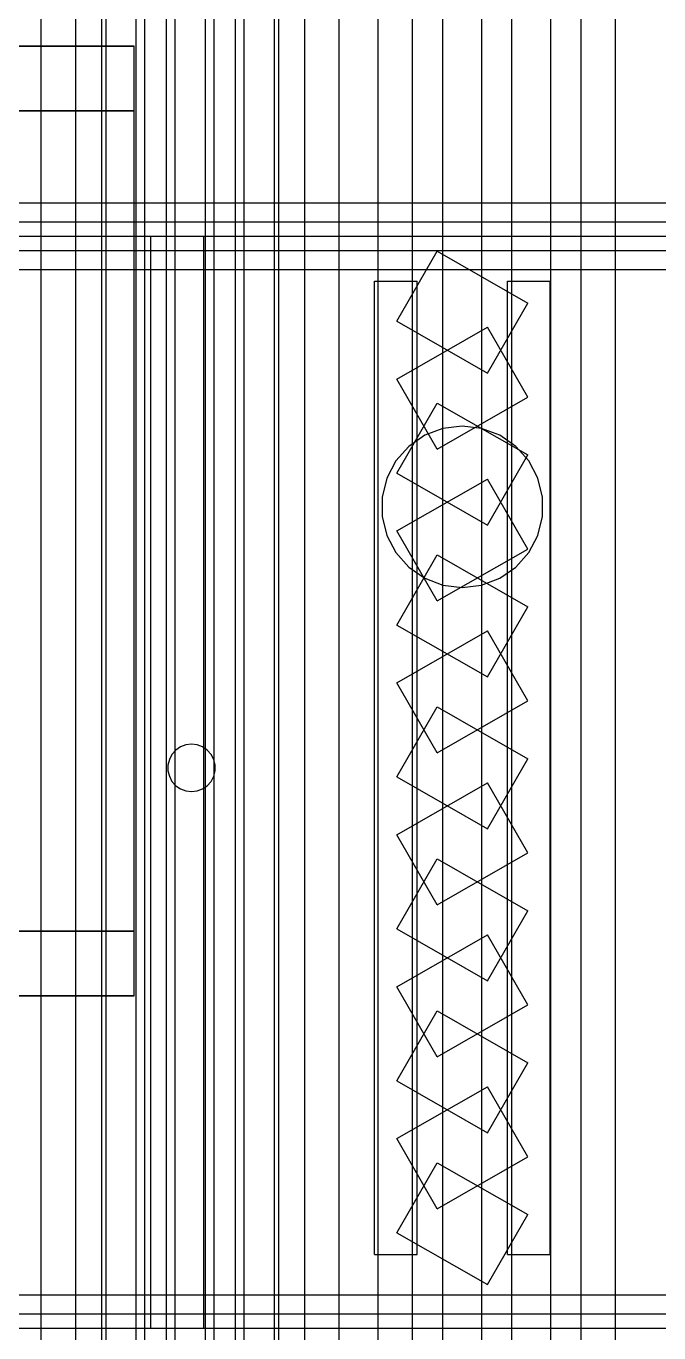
# Model space of a CAD drawing. Header units: millimetres. Extents: x -1355 to 669, y -1138 to 733.
# Drawn here: x -239.5 to -224.85, y 30.99 to 61.27 of the extents above; entities that cross this region are included whole.
import ezdxf

# ---------------------------------------------------------------- set-up
doc = ezdxf.new("R2010")
doc.units = ezdxf.units.MM
doc.layers.add('HIDDEN', color=8, linetype='Continuous')

msp = doc.modelspace()

# ---------------------------------------------------------------- linework, layer by layer
at = {"layer": 'HIDDEN'}
for points in [[(-239.15, 4.49), (-239.15, 276.75)], [(-239.15, 4.49), (-239.15, 276.75)], [(-233.65, 4.49), (-233.65, 276.75)], [(-233.65, 4.49), (-233.65, 276.75)], [(-231.35, 4.71), (-231.35, 276.75)], [(-231.35, 4.71), (-231.35, 276.75)], [(-225.85, 4.71), (-225.85, 276.75)], [(-225.85, 4.71), (-225.85, 276.75)], [(-238.35, 4.99), (-238.35, 276.25)], [(-238.35, 4.99), (-238.35, 276.25)], [(-237.65, 4.99), (-237.65, 276.25)], [(-237.65, 4.99), (-237.65, 276.25)], [(-236.75, 4.99), (-236.75, 276.25)], [(-236.75, 4.99), (-236.75, 276.25)], [(-236.05, 4.99), (-236.05, 276.25)], [(-236.05, 4.99), (-236.05, 276.25)], [(-235.15, 4.99), (-235.15, 276.25)], [(-235.15, 4.99), (-235.15, 276.25)], [(-234.45, 4.99), (-234.45, 276.25)], [(-234.45, 4.99), (-234.45, 276.25)], [(-230.55, 5.21), (-230.55, 276.25)], [(-230.55, 5.21), (-230.55, 276.25)], [(-229.85, 5.21), (-229.85, 276.25)], [(-229.85, 5.21), (-229.85, 276.25)], [(-228.95, 5.21), (-228.95, 276.25)], [(-228.95, 5.21), (-228.95, 276.25)], [(-228.25, 5.21), (-228.25, 276.25)], [(-228.25, 5.21), (-228.25, 276.25)], [(-227.35, 5.21), (-227.35, 276.25)], [(-227.35, 5.21), (-227.35, 276.25)], [(-226.65, 5.21), (-226.65, 276.25)], [(-226.65, 5.21), (-226.65, 276.25)], [(-237.75, 6.47), (-237.75, 106.75)], [(-237.75, 6.47), (-237.75, 106.75)], [(-232.25, 6.47), (-232.25, 106.75)], [(-232.25, 6.47), (-232.25, 106.75)], [(-236.95, 6.97), (-236.95, 106.25)], [(-236.95, 6.97), (-236.95, 106.25)], [(-236.25, 6.97), (-236.25, 106.25)], [(-236.25, 6.97), (-236.25, 106.25)], [(-235.35, 6.97), (-235.35, 106.25)], [(-235.35, 6.97), (-235.35, 106.25)], [(-234.65, 6.97), (-234.65, 106.25)], [(-234.65, 6.97), (-234.65, 106.25)], [(-233.75, 6.97), (-233.75, 106.25)], [(-233.75, 6.97), (-233.75, 106.25)], [(-233.05, 6.97), (-233.05, 106.25)], [(-233.05, 6.97), (-233.05, 106.25)], [(-237, 60.8), (-357, 60.8)], [(-237, 60.8), (-357, 60.8)], [(-300.9, 60.8), (-237, 60.8)], [(-300.9, 60.8), (-237, 60.8)], [(-237, 38.8), (-237, 60.8)], [(-237, 38.8), (-237, 60.8)], [(-237, 38.8), (-237, 60.8)], [(-237, 38.8), (-237, 60.8)], [(-237, 59.3), (-357, 59.3)], [(-237, 59.3), (-357, 59.3)], [(-300.9, 59.3), (-237, 59.3)], [(-300.9, 59.3), (-237, 59.3)], [(-237, 40.3), (-237, 59.3)], [(-237, 40.3), (-237, 59.3)], [(-237, 40.3), (-237, 59.3)], [(-237, 40.3), (-237, 59.3)], [(-317.4, 57.17), (-97.4, 57.17)], [(-317.4, 57.17), (-97.4, 57.17)], [(-317.4, 57.17), (-97.4, 57.17)], [(-317.4, 57.17), (-97.4, 57.17)], [(-317.4, 56.73), (-97.4, 56.73)], [(-317.4, 56.73), (-97.4, 56.73)], [(-317.4, 56.4), (-97.4, 56.4)], [(-317.4, 56.4), (-97.4, 56.4)], [(-317.4, 56.4), (-97.4, 56.4)], [(-317.4, 56.4), (-97.4, 56.4)], [(-236.616, 56.4), (-235.384, 56.4)], [(-236.616, 56.4), (-235.384, 56.4)], [(-236.616, 31.1), (-236.616, 56.4)], [(-236.616, 31.1), (-236.616, 56.4)], [(-236.616, 56.4), (-235.384, 56.4)], [(-236.616, 56.4), (-235.384, 56.4)], [(-236.616, 31.1), (-236.616, 56.4)], [(-236.616, 31.1), (-236.616, 56.4)], [(-235.384, 31.1), (-235.384, 56.4)], [(-235.384, 31.1), (-235.384, 56.4)], [(-235.384, 31.1), (-235.384, 56.4)], [(-235.384, 31.1), (-235.384, 56.4)], [(-317.4, 56.07), (-97.4, 56.07)], [(-317.4, 56.07), (-97.4, 56.07)], [(-230.915, 54.43), (-229.985, 56.053)], [(-230.915, 54.43), (-229.985, 56.053)], [(-229.985, 56.053), (-227.885, 54.85)], [(-229.985, 56.053), (-227.885, 54.85)], [(-317.4, 55.63), (-97.4, 55.63)], [(-317.4, 55.63), (-97.4, 55.63)], [(-317.4, 55.63), (-97.4, 55.63)], [(-317.4, 55.63), (-97.4, 55.63)], [(-231.435, 55.355), (-230.445, 55.355)], [(-231.435, 55.355), (-230.445, 55.355)], [(-231.435, 32.805), (-231.435, 55.355)], [(-231.435, 32.805), (-231.435, 55.355)], [(-230.445, 32.805), (-230.445, 55.355)], [(-230.445, 32.805), (-230.445, 55.355)], [(-228.355, 55.355), (-227.365, 55.355)], [(-228.355, 55.355), (-227.365, 55.355)], [(-228.355, 32.805), (-228.355, 55.355)], [(-228.355, 32.805), (-228.355, 55.355)], [(-227.365, 32.805), (-227.365, 55.355)], [(-227.365, 32.805), (-227.365, 55.355)], [(-228.815, 53.227), (-227.885, 54.85)], [(-228.815, 53.227), (-227.885, 54.85)], [(-230.915, 54.43), (-228.815, 53.227)], [(-230.915, 54.43), (-228.815, 53.227)], [(-230.915, 53.09), (-228.815, 54.293)], [(-230.915, 53.09), (-228.815, 54.293)], [(-227.885, 52.67), (-228.815, 54.293)], [(-227.885, 52.67), (-228.815, 54.293)], [(-229.985, 51.467), (-230.915, 53.09)], [(-229.985, 51.467), (-230.915, 53.09)], [(-230.915, 50.91), (-229.985, 52.533)], [(-230.915, 50.91), (-229.985, 52.533)], [(-229.985, 51.467), (-227.885, 52.67)], [(-229.985, 51.467), (-227.885, 52.67)], [(-229.985, 52.533), (-227.885, 51.33)], [(-229.985, 52.533), (-227.885, 51.33)], [(-230.269, 51.786), (-230.64, 51.53)], [(-230.269, 51.786), (-230.64, 51.53)], [(-229.848, 51.946), (-230.269, 51.786)], [(-229.848, 51.946), (-230.269, 51.786)], [(-229.4, 52), (-229.848, 51.946)], [(-229.4, 52), (-229.848, 51.946)], [(-228.952, 51.946), (-229.4, 52)], [(-228.952, 51.946), (-229.4, 52)], [(-228.531, 51.786), (-228.952, 51.946)], [(-228.531, 51.786), (-228.952, 51.946)], [(-228.16, 51.53), (-228.531, 51.786)], [(-228.16, 51.53), (-228.531, 51.786)], [(-230.64, 51.53), (-230.939, 51.192)], [(-230.64, 51.53), (-230.939, 51.192)], [(-227.861, 51.192), (-228.16, 51.53)], [(-227.861, 51.192), (-228.16, 51.53)], [(-230.939, 51.192), (-231.148, 50.793)], [(-230.939, 51.192), (-231.148, 50.793)], [(-228.815, 49.707), (-227.885, 51.33)], [(-228.815, 49.707), (-227.885, 51.33)], [(-227.652, 50.793), (-227.861, 51.192)], [(-227.652, 50.793), (-227.861, 51.192)], [(-230.915, 50.91), (-228.815, 49.707)], [(-230.915, 50.91), (-228.815, 49.707)], [(-231.148, 50.793), (-231.256, 50.355)], [(-231.148, 50.793), (-231.256, 50.355)], [(-230.915, 49.57), (-228.815, 50.773)], [(-230.915, 49.57), (-228.815, 50.773)], [(-227.885, 49.15), (-228.815, 50.773)], [(-227.885, 49.15), (-228.815, 50.773)], [(-227.544, 50.355), (-227.652, 50.793)], [(-227.544, 50.355), (-227.652, 50.793)], [(-231.256, 50.355), (-231.256, 49.905)], [(-231.256, 50.355), (-231.256, 49.905)], [(-227.544, 49.905), (-227.544, 50.355)], [(-227.544, 49.905), (-227.544, 50.355)], [(-231.256, 49.905), (-231.148, 49.467)], [(-231.256, 49.905), (-231.148, 49.467)], [(-227.652, 49.467), (-227.544, 49.905)], [(-227.652, 49.467), (-227.544, 49.905)], [(-231.148, 49.467), (-230.939, 49.068)], [(-231.148, 49.467), (-230.939, 49.068)], [(-229.985, 47.947), (-230.915, 49.57)], [(-229.985, 47.947), (-230.915, 49.57)], [(-227.861, 49.068), (-227.652, 49.467)], [(-227.861, 49.068), (-227.652, 49.467)], [(-230.939, 49.068), (-230.64, 48.73)], [(-230.939, 49.068), (-230.64, 48.73)], [(-229.985, 47.947), (-227.885, 49.15)], [(-229.985, 47.947), (-227.885, 49.15)], [(-228.16, 48.73), (-227.861, 49.068)], [(-228.16, 48.73), (-227.861, 49.068)], [(-230.915, 47.39), (-229.985, 49.013)], [(-230.915, 47.39), (-229.985, 49.013)], [(-229.985, 49.013), (-227.885, 47.81)], [(-229.985, 49.013), (-227.885, 47.81)], [(-230.64, 48.73), (-230.269, 48.474)], [(-230.64, 48.73), (-230.269, 48.474)], [(-230.269, 48.474), (-229.848, 48.314)], [(-230.269, 48.474), (-229.848, 48.314)], [(-228.952, 48.314), (-228.531, 48.474)], [(-228.952, 48.314), (-228.531, 48.474)], [(-228.531, 48.474), (-228.16, 48.73)], [(-228.531, 48.474), (-228.16, 48.73)], [(-229.848, 48.314), (-229.4, 48.26)], [(-229.848, 48.314), (-229.4, 48.26)], [(-229.4, 48.26), (-228.952, 48.314)], [(-229.4, 48.26), (-228.952, 48.314)], [(-228.815, 46.187), (-227.885, 47.81)], [(-228.815, 46.187), (-227.885, 47.81)], [(-230.915, 47.39), (-228.815, 46.187)], [(-230.915, 47.39), (-228.815, 46.187)], [(-230.915, 46.05), (-228.815, 47.253)], [(-230.915, 46.05), (-228.815, 47.253)], [(-227.885, 45.63), (-228.815, 47.253)], [(-227.885, 45.63), (-228.815, 47.253)], [(-229.985, 44.427), (-230.915, 46.05)], [(-229.985, 44.427), (-230.915, 46.05)], [(-230.915, 43.87), (-229.985, 45.493)], [(-230.915, 43.87), (-229.985, 45.493)], [(-229.985, 44.427), (-227.885, 45.63)], [(-229.985, 44.427), (-227.885, 45.63)], [(-229.985, 45.493), (-227.885, 44.29)], [(-229.985, 45.493), (-227.885, 44.29)], [(-235.926, 44.567), (-236.035, 44.492)], [(-235.926, 44.567), (-236.035, 44.492)], [(-235.802, 44.614), (-235.926, 44.567)], [(-235.802, 44.614), (-235.926, 44.567)], [(-235.67, 44.63), (-235.802, 44.614)], [(-235.67, 44.63), (-235.802, 44.614)], [(-235.538, 44.614), (-235.67, 44.63)], [(-235.538, 44.614), (-235.67, 44.63)], [(-235.414, 44.567), (-235.538, 44.614)], [(-235.414, 44.567), (-235.538, 44.614)], [(-235.305, 44.492), (-235.414, 44.567)], [(-235.305, 44.492), (-235.414, 44.567)], [(-236.184, 44.275), (-236.216, 44.146)], [(-236.184, 44.275), (-236.216, 44.146)], [(-236.123, 44.392), (-236.184, 44.275)], [(-236.123, 44.392), (-236.184, 44.275)], [(-236.035, 44.492), (-236.123, 44.392)], [(-236.035, 44.492), (-236.123, 44.392)], [(-235.217, 44.392), (-235.305, 44.492)], [(-235.217, 44.392), (-235.305, 44.492)], [(-235.156, 44.275), (-235.217, 44.392)], [(-235.156, 44.275), (-235.217, 44.392)], [(-235.124, 44.146), (-235.156, 44.275)], [(-235.124, 44.146), (-235.156, 44.275)], [(-228.815, 42.667), (-227.885, 44.29)], [(-228.815, 42.667), (-227.885, 44.29)], [(-236.216, 44.146), (-236.216, 44.014)], [(-236.216, 44.146), (-236.216, 44.014)], [(-236.216, 44.014), (-236.184, 43.885)], [(-236.216, 44.014), (-236.184, 43.885)], [(-235.156, 43.885), (-235.124, 44.014)], [(-235.156, 43.885), (-235.124, 44.014)], [(-235.124, 44.014), (-235.124, 44.146)], [(-235.124, 44.014), (-235.124, 44.146)], [(-236.184, 43.885), (-236.123, 43.768)], [(-236.184, 43.885), (-236.123, 43.768)], [(-236.123, 43.768), (-236.035, 43.668)], [(-236.123, 43.768), (-236.035, 43.668)], [(-236.035, 43.668), (-235.926, 43.593)], [(-236.035, 43.668), (-235.926, 43.593)], [(-235.414, 43.593), (-235.305, 43.668)], [(-235.414, 43.593), (-235.305, 43.668)], [(-235.305, 43.668), (-235.217, 43.768)], [(-235.305, 43.668), (-235.217, 43.768)], [(-235.217, 43.768), (-235.156, 43.885)], [(-235.217, 43.768), (-235.156, 43.885)], [(-230.915, 43.87), (-228.815, 42.667)], [(-230.915, 43.87), (-228.815, 42.667)], [(-230.915, 42.53), (-228.815, 43.733)], [(-230.915, 42.53), (-228.815, 43.733)], [(-227.885, 42.11), (-228.815, 43.733)], [(-227.885, 42.11), (-228.815, 43.733)], [(-235.926, 43.593), (-235.802, 43.546)], [(-235.926, 43.593), (-235.802, 43.546)], [(-235.802, 43.546), (-235.67, 43.53)], [(-235.802, 43.546), (-235.67, 43.53)], [(-235.67, 43.53), (-235.538, 43.546)], [(-235.67, 43.53), (-235.538, 43.546)], [(-235.538, 43.546), (-235.414, 43.593)], [(-235.538, 43.546), (-235.414, 43.593)], [(-229.985, 40.907), (-230.915, 42.53)], [(-229.985, 40.907), (-230.915, 42.53)], [(-229.985, 40.907), (-227.885, 42.11)], [(-229.985, 40.907), (-227.885, 42.11)], [(-230.915, 40.35), (-229.985, 41.973)], [(-230.915, 40.35), (-229.985, 41.973)], [(-229.985, 41.973), (-227.885, 40.77)], [(-229.985, 41.973), (-227.885, 40.77)], [(-228.815, 39.147), (-227.885, 40.77)], [(-228.815, 39.147), (-227.885, 40.77)], [(-237, 40.3), (-357, 40.3)], [(-237, 40.3), (-357, 40.3)], [(-300.9, 40.3), (-237, 40.3)], [(-300.9, 40.3), (-237, 40.3)], [(-230.915, 40.35), (-228.815, 39.147)], [(-230.915, 40.35), (-228.815, 39.147)], [(-230.915, 39.01), (-228.815, 40.213)], [(-230.915, 39.01), (-228.815, 40.213)], [(-227.885, 38.59), (-228.815, 40.213)], [(-227.885, 38.59), (-228.815, 40.213)], [(-237, 38.8), (-357, 38.8)], [(-237, 38.8), (-357, 38.8)], [(-300.9, 38.8), (-237, 38.8)], [(-300.9, 38.8), (-237, 38.8)], [(-229.985, 37.387), (-230.915, 39.01)], [(-229.985, 37.387), (-230.915, 39.01)], [(-230.915, 36.83), (-229.985, 38.453)], [(-230.915, 36.83), (-229.985, 38.453)], [(-229.985, 37.387), (-227.885, 38.59)], [(-229.985, 37.387), (-227.885, 38.59)], [(-229.985, 38.453), (-227.885, 37.25)], [(-229.985, 38.453), (-227.885, 37.25)], [(-228.815, 35.627), (-227.885, 37.25)], [(-228.815, 35.627), (-227.885, 37.25)], [(-230.915, 36.83), (-228.815, 35.627)], [(-230.915, 36.83), (-228.815, 35.627)], [(-230.915, 35.49), (-228.815, 36.693)], [(-230.915, 35.49), (-228.815, 36.693)], [(-227.885, 35.07), (-228.815, 36.693)], [(-227.885, 35.07), (-228.815, 36.693)], [(-229.985, 33.867), (-230.915, 35.49)], [(-229.985, 33.867), (-230.915, 35.49)], [(-230.915, 33.31), (-229.985, 34.933)], [(-230.915, 33.31), (-229.985, 34.933)], [(-229.985, 33.867), (-227.885, 35.07)], [(-229.985, 33.867), (-227.885, 35.07)], [(-229.985, 34.933), (-227.885, 33.73)], [(-229.985, 34.933), (-227.885, 33.73)], [(-228.815, 32.107), (-227.885, 33.73)], [(-228.815, 32.107), (-227.885, 33.73)], [(-230.915, 33.31), (-228.815, 32.107)], [(-230.915, 33.31), (-228.815, 32.107)], [(-231.435, 32.805), (-230.445, 32.805)], [(-231.435, 32.805), (-230.445, 32.805)], [(-228.355, 32.805), (-227.365, 32.805)], [(-228.355, 32.805), (-227.365, 32.805)], [(-317.4, 31.87), (-97.4, 31.87)], [(-317.4, 31.87), (-97.4, 31.87)], [(-317.4, 31.87), (-97.4, 31.87)], [(-317.4, 31.87), (-97.4, 31.87)], [(-317.4, 31.43), (-97.4, 31.43)], [(-317.4, 31.43), (-97.4, 31.43)], [(-317.4, 31.1), (-97.4, 31.1)], [(-317.4, 31.1), (-97.4, 31.1)], [(-317.4, 31.1), (-97.4, 31.1)], [(-317.4, 31.1), (-97.4, 31.1)], [(-236.616, 31.1), (-235.384, 31.1)], [(-236.616, 31.1), (-235.384, 31.1)], [(-236.616, 31.1), (-235.384, 31.1)], [(-236.616, 31.1), (-235.384, 31.1)]]:
    msp.add_lwpolyline(points, dxfattribs=at)

doc.saveas('drawing.dxf')
